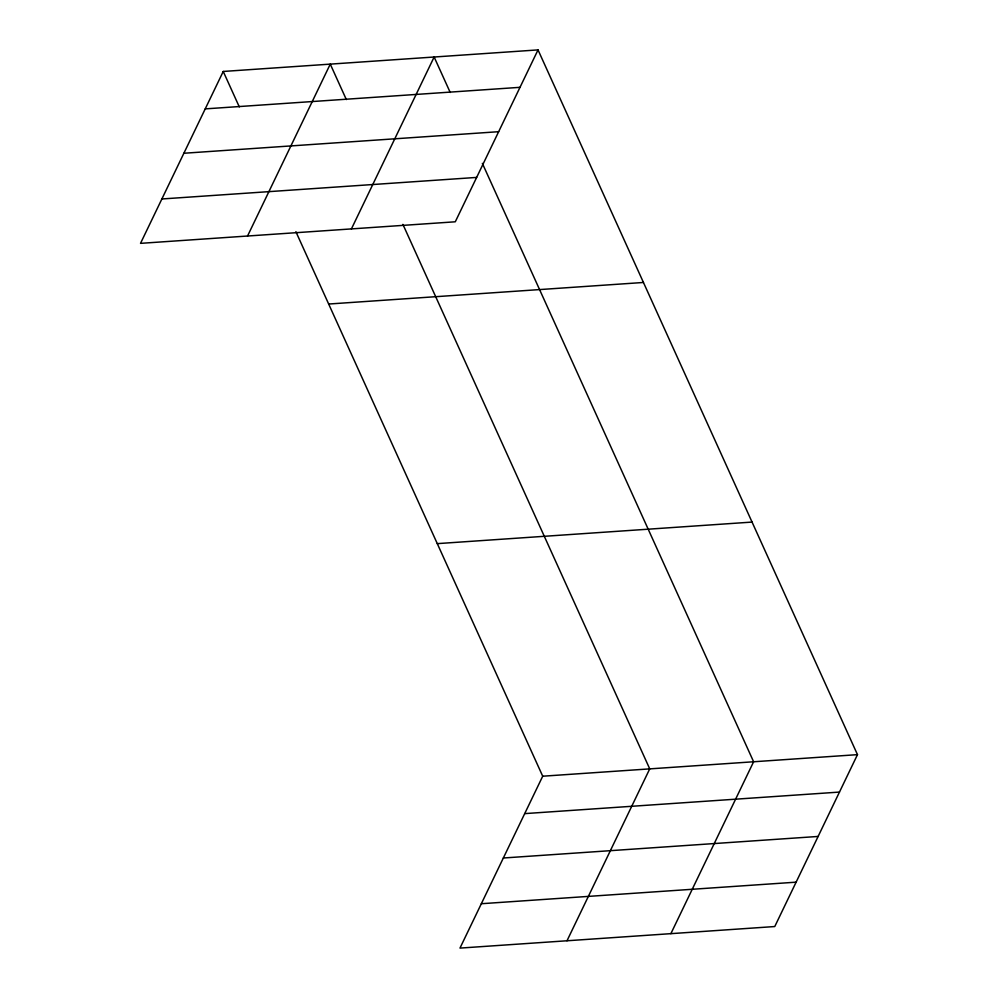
<?xml version="1.0" encoding="UTF-8"?>
<svg xmlns="http://www.w3.org/2000/svg" width="998" height="998" viewBox="0 0 998 998"><rect width="100%" height="100%" fill="white"/><g stroke="black" fill="none" stroke-linecap="round" stroke-linejoin="round"><path stroke-width="1.5" d="M223.24 71.457L140.518 243.35L455.288 221.793L538.022 49.9L223.24 71.457L239.308 106.911M247.541 236.027L330.263 64.121L346.343 99.575M351.421 228.904L434.142 57.011L450.21 92.465M295.882 231.698L542.712 776.207L459.978 948.1L774.76 926.543L857.482 754.65L538.022 49.9M567.001 940.777L649.735 768.872L402.905 224.375M670.881 933.654L753.615 761.761L482.358 163.373M205.226 108.882L520.008 87.325M183.869 153.255L498.651 131.699M161.876 198.976L476.645 177.419M328.666 304.028L643.448 282.471M437.286 543.636L752.068 522.079M542.712 776.207L857.482 754.65M524.699 813.62L839.48 792.075M503.341 858.006L818.123 836.449M481.335 903.726L796.117 882.17"/></g></svg>
